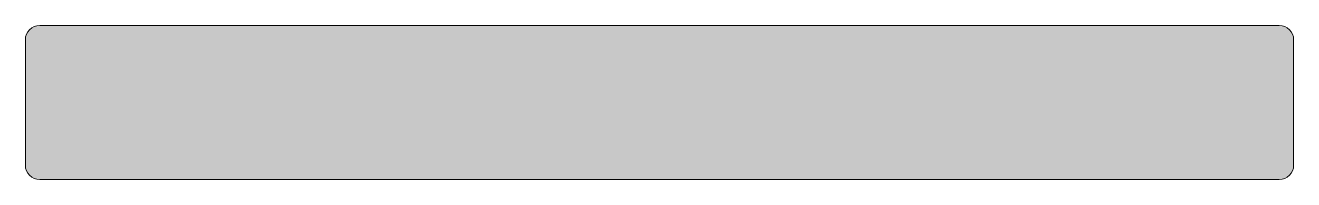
# Model space of a CAD drawing. Header units: inches. Extents: x 17 to 281, y -119 to -87.
import ezdxf

# ---------------------------------------------------------------- set-up
doc = ezdxf.new("R2010")
doc.units = ezdxf.units.IN
doc.header["$MEASUREMENT"] = 0
doc.layers.add('NOIR', color=7, linetype='Continuous')

msp = doc.modelspace()

# ---------------------------------------------------------------- hatches: boundary and pattern name
at = {"layer": 'NOIR', "true_color": 0xffffff}
h = msp.add_hatch(color=7, dxfattribs=at)
h.dxf.hatch_style = 2
edge = h.paths.add_edge_path()
edge.add_spline(control_points=[(277.5, -86.79), (277.5, -86.79), (19.5, -86.79), (19.5, -86.79), (17.85, -86.79), (16.5, -88.14), (16.5, -89.79), (16.5, -89.79), (16.5, -115.79), (16.5, -115.79), (16.5, -117.44), (17.85, -118.79), (19.5, -118.79), (19.5, -118.79), (277.5, -118.79), (277.5, -118.79), (279.15, -118.79), (280.5, -117.44), (280.5, -115.79), (280.5, -115.79), (280.5, -89.79), (280.5, -89.79), (280.5, -88.14), (279.15, -86.79), (277.5, -86.79)], knot_values=[0, 0, 0, 0, 1, 1, 1, 2, 2, 2, 3, 3, 3, 4, 4, 4, 5, 5, 5, 6, 6, 6, 7, 7, 7, 8, 8, 8, 8], degree=3, periodic=1)

# ---------------------------------------------------------------- linework, layer by layer
at = {"layer": 'NOIR', "lineweight": 0}
msp.add_open_spline([(277.5, -86.79), (277.5, -86.79), (19.5, -86.79), (19.5, -86.79), (17.85, -86.79), (16.5, -88.14), (16.5, -89.79), (16.5, -89.79), (16.5, -115.79), (16.5, -115.79), (16.5, -117.44), (17.85, -118.79), (19.5, -118.79), (19.5, -118.79), (277.5, -118.79), (277.5, -118.79), (279.15, -118.79), (280.5, -117.44), (280.5, -115.79), (280.5, -115.79), (280.5, -89.79), (280.5, -89.79), (280.5, -88.14), (279.15, -86.79), (277.5, -86.79)], degree=3, knots=[0, 0, 0, 0, 1, 1, 1, 2, 2, 2, 3, 3, 3, 4, 4, 4, 5, 5, 5, 6, 6, 6, 7, 7, 7, 8, 8, 8, 8], dxfattribs=at)

doc.saveas('drawing.dxf')
